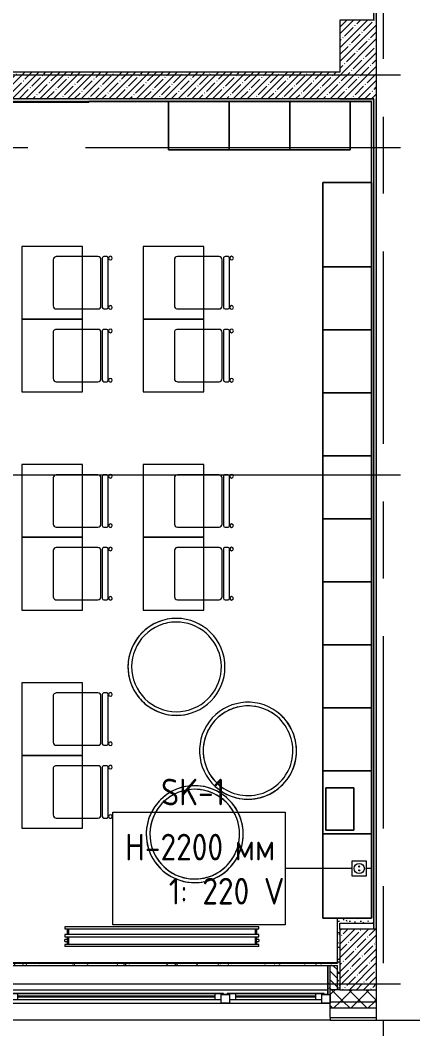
# Model space of a CAD drawing. Header units: millimetres. Extents: x 35147 to 231677, y -8553 to 29000.
# Drawn here: x 81563 to 84860, y 3228 to 11550 of the extents above; entities that cross this region are included whole.
import ezdxf

# ---------------------------------------------------------------- set-up
doc = ezdxf.new("R2010")
doc.units = ezdxf.units.MM
doc.linetypes.add('Осевая', pattern=[3175, 635, -476.25, 1587.5, -476.25])
for name, color, linetype, lineweight in [('A-DETL-GENF', 7, 'Continuous', 9), ('A-GLAZ', 7, 'Continuous', 9), ('A-GLAZ-1', 7, 'Continuous', 13), ('A-WALL', 7, 'Continuous', 9), ('E-ELEC-FIXT-IDEN', 7, 'Continuous', 9), ('I-WALL', 7, 'Continuous', 9), ('M-EQPM', 7, 'Continuous', 9), ('S-COLS', 7, 'Continuous', 9), ('Оси', 7, 'Continuous', 9), ('Оси-2', 7, 'Осевая', 9), ('Электрические приборы', 7, 'Continuous', 9)]:
    doc.layers.add(name, color=color, linetype=linetype, lineweight=lineweight)
for name, color, linetype, lineweight, true_color in [('A-WALL-1', 7, 'Continuous', 9, 0x3c3c3c), ('A-WALL-FNSH-1', 7, 'Continuous', 9, 0x3c3c3c), ('I-FURN-1', 7, 'Continuous', 9, 0xf0f0f0), ('Оси розеток', 7, 'Continuous', 9, 0xff1e23)]:
    doc.layers.add(name, color=color, linetype=linetype, lineweight=lineweight, true_color=true_color)
doc.styles.add('GOST Common', font='GOST_Common.ttf', dxfattribs={"width": 0.9, "height": 220})
pattern_1 = [(45, (0, 0), (-70.71068, 70.71068), []), (135, (0, 0), (-70.71068, -70.71068), [])]
pattern_2 = [(45, (0, 0), (-57.02463, 57.02463), []), (45, (57.025, 0), (-57.02463, 57.02463), [100.806, -20.161, 3.353, -16.808])]
pattern_3 = [(0, (0, 0), (121.92, 30.48), [10.058, -81.382, 10.058, -81.382, -487.68]), (0, (0, 0), (121.92, 30.48), [-182.88, 10.058, -172.822, 10.058, -81.382, -213.36]), (0, (0, 0), (121.92, 30.48), [-457.2, 10.058, -50.902, 10.058, -142.342]), (120, (45.72, 15.24), (-87.356454, 90.345817), [10.058, -81.382, 10.058, -81.382, -487.68]), (120, (45.72, 15.24), (-87.356454, 90.345817), [-182.88, 10.058, -172.822, 10.058, -81.382, -213.36]), (120, (45.72, 15.24), (-87.356454, 90.345817), [-457.2, 10.058, -50.902, 10.058, -142.342]), (240, (60.96, 76.2), (-34.563546, -120.825817), [10.058, -81.382, 10.058, -81.382, -487.68]), (240, (60.96, 76.2), (-34.563546, -120.825817), [-182.88, 10.058, -172.822, 10.058, -81.382, -213.36]), (240, (60.96, 76.2), (-34.563546, -120.825817), [-457.2, 10.058, -50.902, 10.058, -142.342])]

# ---------------------------------------------------------------- blocks, each defined once
blk = doc.blocks.new('120_Окно_СКБ_2Ст - 120_Окно_СКБ_2Ст 2700х2500 _мал створка слева_-22808065-План размещения напольных электротехнических лючков и розеток 2 этажа в осях 12-23')
at = {"layer": 'A-GLAZ'}
for p, q in [((1350, -5), (-1350, -5)), ((-1330, -75), (-1300, -75)), ((-1230, -55), (-570, -55)), ((-570, -65), (-1230, -65)), ((-500, -75), (-470, -75)), ((-400, -55), (1230, -55)), ((1230, -65), (-400, -65)), ((1300, -75), (1330, -75))]:
    blk.add_line(p, q, dxfattribs=at)
at = {"layer": 'A-GLAZ-1'}
for p, q in [((-1350, -75), (-1350, -5)), ((-1350, -5), (-1280, -5)), ((-1280, -75), (-1350, -75)), ((-1280, -75), (-1300, -75)), ((-1300, -75), (-1300, -85)), ((-1280, -5), (-1280, -75)), ((-520, -35), (-1280, -35)), ((-1280, -35), (-1280, -75)), ((-1230, -85), (-1230, -35)), ((-570, -85), (-570, -35)), ((-520, -75), (-520, -5)), ((-520, -5), (-450, -5)), ((-520, -75), (-520, -35)), ((-450, -75), (-520, -75)), ((-500, -75), (-520, -75)), ((-500, -85), (-500, -75)), ((-450, -75), (-470, -75)), ((-470, -75), (-470, -85)), ((-450, -5), (-450, -75)), ((1280, -35), (-450, -35)), ((-450, -35), (-450, -75)), ((-400, -85), (-400, -35)), ((1230, -85), (1230, -35)), ((1280, -75), (1280, -5)), ((1280, -5), (1350, -5)), ((1280, -75), (1280, -35)), ((1350, -75), (1280, -75)), ((1300, -75), (1280, -75)), ((1300, -85), (1300, -75)), ((1350, -5), (1350, -75)), ((-1300, -85), (-500, -85)), ((-500, -85), (-1300, -85)), ((-470, -85), (1300, -85)), ((1300, -85), (-470, -85))]:
    blk.add_line(p, q, dxfattribs=at)
blk = doc.blocks.new('BSC_Колонна _Прямоугольная - 500х500-V56-План размещения напольных электротехнических лючков и розеток 2 этажа в осях 12-23')
at = {"layer": 'S-COLS'}
h = blk.add_hatch(dxfattribs=at)
h.set_pattern_fill('FP_57', color=256, style=0, pattern_type=2)
h.set_pattern_definition([(45, (-84450, -3800), (-57.02463, 57.02463), []), (45, (-84392.975, -3800), (-57.02463, 57.02463), [100.806, -20.161, 3.353, -16.808])])
h.paths.add_polyline_path([(-250, -250), (50.7, -250), (50.7, 250), (-250, 250), (-250, 9.3)])
for p, q in [((50.7, 250), (-250, 250)), ((-250, 250), (-250, -250)), ((-250, -250), (50.7, -250))]:
    blk.add_line(p, q, dxfattribs=at)
blk = doc.blocks.new('Стол базовый прямоугольный - 1_7а-25476368-План размещения напольных электротехнических лючков и розеток 2 этажа в осях 12-23')
at = {"layer": 'I-FURN-1'}
for p, q in [((250, 300), (-250, 300)), ((-250, 300), (-250, -300)), ((250, -300), (250, 300)), ((-250, -300), (250, -300))]:
    blk.add_line(p, q, dxfattribs=at)
blk = doc.blocks.new('Стул Breuer - 1_9а-V64-План размещения напольных электротехнических лючков и розеток 2 этажа в осях 12-23')
at = {"layer": 'I-FURN-1'}
for p, q in [((-215.9, 215.9), (-215.9, 0)), ((190.5, 241.3), (-190.5, 241.3)), ((215.9, 0), (215.9, 215.9)), ((-215.9, 0), (-215.9, -127)), ((215.9, -127), (215.9, 0)), ((203.2, -163.5), (-203.2, -163.5)), ((-190.5, -152.4), (190.5, -152.4)), ((-215.9, -176.2), (-215.9, -200.8)), ((-203.2, -213.5), (203.2, -213.5)), ((215.9, -200.8), (215.9, -176.2))]:
    blk.add_line(p, q, dxfattribs=at)
for centre, radius, start, end in [((-190.5, 215.9), 25.4, 135, 180), ((-190.5, 215.9), 25.4, 90, 135), ((190.5, 215.9), 25.4, 0, 90), ((-190.5, -127), 25.4, 180, 270), ((-203.2, -176.2), 12.7, 90, 180), ((190.5, -127), 25.4, 270, 360), ((203.2, -176.2), 12.7, 360, 90), ((-203.5, -230.6), 15.1, 360, 180), ((-203.5, -230.6), 15.1, 180, 360), ((-203.2, -200.8), 12.7, 180, 270), ((203.7, -230.6), 15.1, 360, 180), ((203.7, -230.6), 15.1, 180, 360), ((203.2, -200.8), 12.7, 270, 360)]:
    blk.add_arc(centre, radius, start, end, dxfattribs=at)
blk = doc.blocks.new('Стул Breuer - 1_9а-V117-План размещения напольных электротехнических лючков и розеток 2 этажа в осях 12-23')
at = {"layer": 'I-FURN-1'}
for p, q in [((-215.9, 215.9), (-215.9, 0)), ((190.5, 241.3), (-190.5, 241.3)), ((215.9, 0), (215.9, 215.9)), ((-215.9, 0), (-215.9, -127)), ((215.9, -127), (215.9, 0)), ((203.2, -163.5), (-203.2, -163.5)), ((-190.5, -152.4), (190.5, -152.4)), ((-215.9, -176.2), (-215.9, -200.8)), ((-203.2, -213.5), (203.2, -213.5)), ((215.9, -200.8), (215.9, -176.2))]:
    blk.add_line(p, q, dxfattribs=at)
for centre, radius, start, end in [((-190.5, 215.9), 25.4, 165, 180), ((-190.5, 215.9), 25.4, 90, 165), ((190.5, 215.9), 25.4, 0, 90), ((-190.5, -127), 25.4, 180, 270), ((-203.2, -176.2), 12.7, 90, 180), ((190.5, -127), 25.4, 270, 360), ((203.2, -176.2), 12.7, 360, 90), ((-203.5, -230.6), 15.1, 360, 180), ((-203.5, -230.6), 15.1, 180, 360), ((-203.2, -200.8), 12.7, 180, 270), ((203.7, -230.6), 15.1, 360, 180), ((203.7, -230.6), 15.1, 180, 360), ((203.2, -200.8), 12.7, 270, 360)]:
    blk.add_arc(centre, radius, start, end, dxfattribs=at)
blk = doc.blocks.new('Стул Breuer - 1_9а-V61-План размещения напольных электротехнических лючков и розеток 2 этажа в осях 12-23')
at = {"layer": 'I-FURN-1'}
for p, q in [((-215.9, 215.9), (-215.9, 0)), ((190.5, 241.3), (-190.5, 241.3)), ((215.9, 0), (215.9, 215.9)), ((-215.9, 0), (-215.9, -127)), ((215.9, -127), (215.9, 0)), ((203.2, -163.5), (-203.2, -163.5)), ((-190.5, -152.4), (190.5, -152.4)), ((-215.9, -176.2), (-215.9, -200.8)), ((-203.2, -213.5), (203.2, -213.5)), ((215.9, -200.8), (215.9, -176.2))]:
    blk.add_line(p, q, dxfattribs=at)
for centre, radius, start, end in [((-190.5, 215.9), 25.4, 90, 180), ((190.5, 215.9), 25.4, 0, 90), ((-190.5, -127), 25.4, 180, 270), ((-203.2, -176.2), 12.7, 90, 180), ((190.5, -127), 25.4, 270, 360), ((203.2, -176.2), 12.7, 360, 90), ((-203.5, -230.6), 15.1, 360, 180), ((-203.5, -230.6), 15.1, 180, 360), ((-203.2, -200.8), 12.7, 180, 270), ((203.7, -230.6), 15.1, 360, 180), ((203.7, -230.6), 15.1, 180, 360), ((203.2, -200.8), 12.7, 270, 360)]:
    blk.add_arc(centre, radius, start, end, dxfattribs=at)
blk = doc.blocks.new('Стул Breuer - 1_9а-V126-План размещения напольных электротехнических лючков и розеток 2 этажа в осях 12-23')
at = {"layer": 'I-FURN-1'}
for p, q in [((-215.9, 215.9), (-215.9, 0)), ((190.5, 241.3), (-190.5, 241.3)), ((215.9, 0), (215.9, 215.9)), ((-215.9, 0), (-215.9, -127)), ((215.9, -127), (215.9, 0)), ((203.2, -163.5), (-203.2, -163.5)), ((-190.5, -152.4), (190.5, -152.4)), ((-215.9, -176.2), (-215.9, -200.8)), ((-203.2, -213.5), (203.2, -213.5)), ((215.9, -200.8), (215.9, -176.2))]:
    blk.add_line(p, q, dxfattribs=at)
for centre, radius, start, end in [((-190.5, 215.9), 25.4, 90, 180), ((190.5, 215.9), 25.4, 75, 90), ((190.5, 215.9), 25.4, 30, 75), ((190.5, 215.9), 25.4, 0, 30), ((-190.5, -127), 25.4, 180, 270), ((-203.2, -176.2), 12.7, 90, 180), ((190.5, -127), 25.4, 270, 360), ((203.2, -176.2), 12.7, 360, 90), ((-203.5, -230.6), 15.1, 360, 180), ((-203.5, -230.6), 15.1, 180, 360), ((-203.2, -200.8), 12.7, 180, 270), ((203.7, -230.6), 15.1, 360, 180), ((203.7, -230.6), 15.1, 180, 360), ((203.2, -200.8), 12.7, 270, 360)]:
    blk.add_arc(centre, radius, start, end, dxfattribs=at)
blk = doc.blocks.new('Стул Breuer - 1_9а-V127-План размещения напольных электротехнических лючков и розеток 2 этажа в осях 12-23')
at = {"layer": 'I-FURN-1'}
for p, q in [((-215.9, 215.9), (-215.9, 0)), ((190.5, 241.3), (-190.5, 241.3)), ((215.9, 0), (215.9, 215.9)), ((-215.9, 0), (-215.9, -127)), ((215.9, -127), (215.9, 0)), ((203.2, -163.5), (-203.2, -163.5)), ((-190.5, -152.4), (190.5, -152.4)), ((-215.9, -176.2), (-215.9, -200.8)), ((-203.2, -213.5), (203.2, -213.5)), ((215.9, -200.8), (215.9, -176.2))]:
    blk.add_line(p, q, dxfattribs=at)
for centre, radius, start, end in [((-190.5, 215.9), 25.4, 90, 180), ((190.5, 215.9), 25.4, 60, 90), ((190.5, 215.9), 25.4, 0, 60), ((-190.5, -127), 25.4, 180, 270), ((-203.2, -176.2), 12.7, 90, 180), ((190.5, -127), 25.4, 270, 360), ((203.2, -176.2), 12.7, 360, 90), ((-203.5, -230.6), 15.1, 360, 180), ((-203.5, -230.6), 15.1, 180, 360), ((-203.2, -200.8), 12.7, 180, 270), ((203.7, -230.6), 15.1, 360, 180), ((203.7, -230.6), 15.1, 180, 360), ((203.2, -200.8), 12.7, 270, 360)]:
    blk.add_arc(centre, radius, start, end, dxfattribs=at)
blk = doc.blocks.new('Стул Breuer - 1_9а-25403171-План размещения напольных электротехнических лючков и розеток 2 этажа в осях 12-23')
at = {"layer": 'I-FURN-1'}
for p, q in [((-215.9, 215.9), (-215.9, 0)), ((190.5, 241.3), (-190.5, 241.3)), ((215.9, 0), (215.9, 215.9)), ((-215.9, 0), (-215.9, -127)), ((215.9, -127), (215.9, 0)), ((203.2, -163.5), (-203.2, -163.5)), ((-190.5, -152.4), (190.5, -152.4)), ((-215.9, -176.2), (-215.9, -200.8)), ((-203.2, -213.5), (203.2, -213.5)), ((215.9, -200.8), (215.9, -176.2))]:
    blk.add_line(p, q, dxfattribs=at)
for centre, radius, start, end in [((-190.5, 215.9), 25.4, 90, 180), ((190.5, 215.9), 25.4, 30, 90), ((190.5, 215.9), 25.4, 0, 30), ((-190.5, -127), 25.4, 180, 270), ((-203.2, -176.2), 12.7, 90, 180), ((190.5, -127), 25.4, 270, 360), ((203.2, -176.2), 12.7, 360, 90), ((-203.5, -230.6), 15.1, 360, 180), ((-203.5, -230.6), 15.1, 180, 360), ((-203.2, -200.8), 12.7, 180, 270), ((203.7, -230.6), 15.1, 360, 180), ((203.7, -230.6), 15.1, 180, 360), ((203.2, -200.8), 12.7, 270, 360)]:
    blk.add_arc(centre, radius, start, end, dxfattribs=at)
blk = doc.blocks.new('Стул Breuer - 1_9а-V131-План размещения напольных электротехнических лючков и розеток 2 этажа в осях 12-23')
at = {"layer": 'I-FURN-1'}
for p, q in [((-215.9, 215.9), (-215.9, 0)), ((190.5, 241.3), (-190.5, 241.3)), ((215.9, 0), (215.9, 215.9)), ((-215.9, 0), (-215.9, -127)), ((215.9, -127), (215.9, 0)), ((203.2, -163.5), (-203.2, -163.5)), ((-190.5, -152.4), (190.5, -152.4)), ((-215.9, -176.2), (-215.9, -200.8)), ((-203.2, -213.5), (203.2, -213.5)), ((215.9, -200.8), (215.9, -176.2))]:
    blk.add_line(p, q, dxfattribs=at)
for centre, radius, start, end in [((-190.5, 215.9), 25.4, 90, 180), ((190.5, 215.9), 25.4, 45, 90), ((190.5, 215.9), 25.4, 15, 45), ((190.5, 215.9), 25.4, 0, 15), ((-190.5, -127), 25.4, 180, 270), ((-203.2, -176.2), 12.7, 90, 180), ((190.5, -127), 25.4, 270, 360), ((203.2, -176.2), 12.7, 360, 90), ((-203.5, -230.6), 15.1, 360, 180), ((-203.5, -230.6), 15.1, 180, 360), ((-203.2, -200.8), 12.7, 180, 270), ((203.7, -230.6), 15.1, 360, 180), ((203.7, -230.6), 15.1, 180, 360), ((203.2, -200.8), 12.7, 270, 360)]:
    blk.add_arc(centre, radius, start, end, dxfattribs=at)
blk = doc.blocks.new('Стул Breuer - 1_9а-V132-План размещения напольных электротехнических лючков и розеток 2 этажа в осях 12-23')
at = {"layer": 'I-FURN-1'}
for p, q in [((-215.9, 215.9), (-215.9, 0)), ((190.5, 241.3), (-190.5, 241.3)), ((215.9, 0), (215.9, 215.9)), ((-215.9, 0), (-215.9, -127)), ((215.9, -127), (215.9, 0)), ((203.2, -163.5), (-203.2, -163.5)), ((-190.5, -152.4), (190.5, -152.4)), ((-215.9, -176.2), (-215.9, -200.8)), ((-203.2, -213.5), (203.2, -213.5)), ((215.9, -200.8), (215.9, -176.2))]:
    blk.add_line(p, q, dxfattribs=at)
for centre, radius, start, end in [((-190.5, 215.9), 25.4, 135, 180), ((-190.5, 215.9), 25.4, 90, 135), ((190.5, 215.9), 25.4, 60, 90), ((190.5, 215.9), 25.4, 0, 60), ((-190.5, -127), 25.4, 180, 270), ((-203.2, -176.2), 12.7, 90, 180), ((190.5, -127), 25.4, 270, 360), ((203.2, -176.2), 12.7, 360, 90), ((-203.5, -230.6), 15.1, 360, 180), ((-203.5, -230.6), 15.1, 180, 360), ((-203.2, -200.8), 12.7, 180, 270), ((203.7, -230.6), 15.1, 360, 180), ((203.7, -230.6), 15.1, 180, 360), ((203.2, -200.8), 12.7, 270, 360)]:
    blk.add_arc(centre, radius, start, end, dxfattribs=at)
blk = doc.blocks.new('Стул Breuer - 1_9а-V133-План размещения напольных электротехнических лючков и розеток 2 этажа в осях 12-23')
at = {"layer": 'I-FURN-1'}
for p, q in [((-215.9, 215.9), (-215.9, 0)), ((190.5, 241.3), (-190.5, 241.3)), ((215.9, 0), (215.9, 215.9)), ((-215.9, 0), (-215.9, -127)), ((215.9, -127), (215.9, 0)), ((203.2, -163.5), (-203.2, -163.5)), ((-190.5, -152.4), (190.5, -152.4)), ((-215.9, -176.2), (-215.9, -200.8)), ((-203.2, -213.5), (203.2, -213.5)), ((215.9, -200.8), (215.9, -176.2))]:
    blk.add_line(p, q, dxfattribs=at)
for centre, radius, start, end in [((-190.5, 215.9), 25.4, 150, 180), ((-190.5, 215.9), 25.4, 135, 150), ((-190.5, 215.9), 25.4, 90, 135), ((190.5, 215.9), 25.4, 75, 90), ((190.5, 215.9), 25.4, 60, 75), ((190.5, 215.9), 25.4, 0, 60), ((-190.5, -127), 25.4, 180, 270), ((-203.2, -176.2), 12.7, 90, 180), ((190.5, -127), 25.4, 270, 360), ((203.2, -176.2), 12.7, 360, 90), ((-203.5, -230.6), 15.1, 360, 180), ((-203.5, -230.6), 15.1, 180, 360), ((-203.2, -200.8), 12.7, 180, 270), ((203.7, -230.6), 15.1, 360, 180), ((203.7, -230.6), 15.1, 180, 360), ((203.2, -200.8), 12.7, 270, 360)]:
    blk.add_arc(centre, radius, start, end, dxfattribs=at)
blk = doc.blocks.new('ПУФ - 1_53-V134-План размещения напольных электротехнических лючков и розеток 2 этажа в осях 12-23')
at = {"layer": 'I-FURN-1'}
for radius, start, end in [(400, 360, 180), (400, 0, 170), (370, 360, 180), (370, 0, 180), (400, 170, 180), (400, 180, 360), (370, 180, 190.58824), (370, 180, 360), (370, 243.52941, 360), (400, 180, 360), (370, 190.58824, 232.94118), (370, 232.94118, 243.52941)]:
    blk.add_arc((0, 0), radius, start, end, dxfattribs=at)
blk = doc.blocks.new('ПУФ - 1_53-V135-План размещения напольных электротехнических лючков и розеток 2 этажа в осях 12-23')
at = {"layer": 'I-FURN-1'}
for radius, start, end in [(400, 360, 180), (400, 30, 180), (370, 0, 180), (370, 95.29412, 116.47059), (370, 74.11765, 95.29412), (370, 360, 74.11765), (370, 127.05882, 137.64706), (370, 116.47059, 127.05882), (370, 148.23529, 180), (370, 137.64706, 148.23529), (400, 0, 30), (400, 180, 360), (400, 180, 190), (370, 180, 190.58824), (370, 180, 360), (370, 317.64706, 360), (400, 190, 310), (370, 190.58824, 201.17647), (400, 330, 360), (370, 201.17647, 254.11765), (370, 307.05882, 317.64706), (400, 320, 330), (370, 285.88235, 296.47059), (370, 296.47059, 307.05882), (400, 310, 320), (370, 254.11765, 285.88235)]:
    blk.add_arc((0, 0), radius, start, end, dxfattribs=at)
blk = doc.blocks.new('ПУФ - 1_53-V136-План размещения напольных электротехнических лючков и розеток 2 этажа в осях 12-23')
at = {"layer": 'I-FURN-1'}
for radius, start, end in [(400, 0, 180), (370, 0, 180), (370, 0, 180), (400, 110, 130), (400, 100, 110), (400, 90, 100), (400, 80, 90), (400, 70, 80), (400, 40, 70), (400, 140, 150), (400, 130, 140), (400, 10, 40), (400, 150, 180), (400, 180, 360), (400, 180, 0), (370, 180, 349.41176), (370, 180, 349.41176), (370, 349.59286, 0), (400, 0, 10), (370, 349.59286, 360)]:
    blk.add_arc((0, 0), radius, start, end, dxfattribs=at)
blk = doc.blocks.new('Блок Розеток и Выключателей - Блок Розеток и Выключателей_SK1-27371264-План размещения напольных электротехнических лючков и розеток 2 этажа в осях 12-23')
at = {"layer": 'A-DETL-GENF'}
for p, q in [((60, 160), (-60, 160)), ((-60, 160), (-60, 40)), ((60, 40), (60, 160)), ((-60, 40), (60, 40))]:
    blk.add_line(p, q, dxfattribs=at)
for centre, radius in [((0, 100), 42), ((-15.6, 100), 4.8), ((15.6, 100), 4.8)]:
    blk.add_circle(centre, radius, dxfattribs=at)
at = {"layer": 'Оси розеток'}
blk.add_line((0, 0), (0, 40), dxfattribs=at)
blk = doc.blocks.new('radiator_prado_classic_z_tip_30_po exemplyaru - Classic Z Тип 30-500-30677899-План размещения напольных электротехнических лючков и розеток 2 этажа в осях 12-23')
at = {"layer": 'M-EQPM'}
for p, q in [((0, 228), (0, 210)), ((1600, 228), (0, 228)), ((0, 210), (1600, 210)), ((17.5, 210), (17.5, 164)), ((32.5, 164), (32.5, 210)), ((1567.5, 210), (1567.5, 164)), ((1582.5, 164), (1582.5, 210)), ((1600, 210), (1600, 228)), ((1600, 164), (0, 164)), ((0, 164), (0, 146)), ((0, 146), (1600, 146)), ((17.5, 121.5), (0, 121.5)), ((17.5, 121.5), (0, 121.5)), ((0, 121.5), (0, 121.2)), ((0, 106.5), (0, 121.5)), ((0, 121.2), (0, 121.2)), ((0, 106.8), (0, 106.5)), ((0, 106.8), (0, 106.8)), ((0, 106.5), (17.5, 106.5)), ((0, 106.5), (17.5, 106.5)), ((17.5, 146), (17.5, 121.5)), ((17.5, 106.5), (17.5, 82)), ((32.5, 82), (32.5, 146)), ((1567.5, 146), (1567.5, 82)), ((1582.5, 121.5), (1582.5, 146)), ((1600, 121.5), (1582.5, 121.5)), ((1600, 121.5), (1582.5, 121.5)), ((1582.5, 82), (1582.5, 106.5)), ((1582.5, 106.5), (1600, 106.5)), ((1582.5, 106.5), (1600, 106.5)), ((1600, 146), (1600, 164)), ((1600, 121.5), (1600, 106.5)), ((1600, 121.2), (1600, 121.5)), ((1600, 121.5), (1600, 121.2)), ((1600, 121.2), (1600, 121.5)), ((1600, 106.5), (1600, 106.8)), ((1600, 106.8), (1600, 106.5)), ((1600, 106.5), (1600, 106.8)), ((1600, 82), (0, 82)), ((0, 82), (0, 64)), ((1600, 64), (0, 64)), ((1600, 64), (1600, 82))]:
    blk.add_line(p, q, dxfattribs=at)
for points, knots in [([(25, 114), (24.5, 114.5), (23.6, 115.4), (22.4, 116.6), (21.6, 117.4), (21.1, 117.9), (20.8, 118.2), (20.5, 118.5), (20.2, 118.8), (19.8, 119.1), (19.6, 119.4), (19.3, 119.7), (19, 120), (18.7, 120.3), (18.5, 120.5), (18.3, 120.7), (18.1, 120.9), (17.9, 121.1), (17.8, 121.2), (17.7, 121.3), (17.5, 121.5), (17.5, 121.5), (17.5, 121.5)], [0, 0, 0, 0, 0.142857, 0.285714, 0.357143, 0.392857, 0.428571, 0.464286, 0.5, 0.535714, 0.571429, 0.607143, 0.642857, 0.678571, 0.714286, 0.75, 0.785714, 0.821429, 0.857143, 0.892857, 0.928571, 1, 1, 1, 1]), ([(17.5, 106.5), (17.5, 106.5), (17.5, 106.5), (17.7, 106.7), (17.8, 106.8), (17.9, 106.9), (18.1, 107.1), (18.3, 107.3), (18.5, 107.5), (18.7, 107.7), (19, 108), (19.3, 108.3), (19.6, 108.6), (19.8, 108.9), (20.3, 109.3), (20.7, 109.7), (21.1, 110.1), (21.6, 110.6), (22.4, 111.4), (23.6, 112.6), (24.5, 113.5), (25, 114)], [0, 0, 0, 0, 0.071429, 0.107143, 0.142857, 0.178571, 0.214286, 0.25, 0.285714, 0.321429, 0.357143, 0.392857, 0.428571, 0.464286, 0.5, 0.571429, 0.607143, 0.642857, 0.714286, 0.857143, 1, 1, 1, 1]), ([(1575, 114), (1575.5, 114.5), (1576.4, 115.4), (1577.6, 116.6), (1578.4, 117.4), (1578.9, 117.9), (1579.2, 118.2), (1579.5, 118.5), (1579.8, 118.8), (1580.1, 119.2), (1580.4, 119.4), (1580.7, 119.7), (1581, 120), (1581.3, 120.3), (1581.5, 120.5), (1581.7, 120.7), (1581.9, 120.9), (1582.1, 121.1), (1582.2, 121.2), (1582.3, 121.3), (1582.5, 121.5), (1582.5, 121.5), (1582.5, 121.5)], [0, 0, 0, 0, 0.142857, 0.285714, 0.357143, 0.392857, 0.428571, 0.464286, 0.5, 0.535714, 0.571429, 0.607143, 0.642857, 0.678571, 0.714286, 0.75, 0.785714, 0.821429, 0.857143, 0.892857, 0.928571, 1, 1, 1, 1]), ([(1582.5, 106.5), (1582.5, 106.5), (1582.5, 106.5), (1582.3, 106.7), (1582.2, 106.8), (1582.1, 106.9), (1581.9, 107.1), (1581.7, 107.3), (1581.5, 107.5), (1581.3, 107.7), (1581, 108), (1580.7, 108.3), (1580.4, 108.6), (1580.1, 108.8), (1579.7, 109.3), (1579.3, 109.7), (1578.9, 110.1), (1578.4, 110.6), (1577.6, 111.4), (1576.4, 112.6), (1575.5, 113.5), (1575, 114)], [0, 0, 0, 0, 0.071429, 0.107143, 0.142857, 0.178571, 0.214286, 0.25, 0.285714, 0.321429, 0.357143, 0.392857, 0.428571, 0.464286, 0.5, 0.571429, 0.607143, 0.642857, 0.714286, 0.857143, 1, 1, 1, 1])]:
    blk.add_open_spline(points, degree=3, knots=knots, dxfattribs=at)
blk = doc.blocks.new('1_113 тумба - 1_113 тумба-V194-План размещения напольных электротехнических лючков и розеток 2 этажа в осях 12-23')
at = {"layer": 'I-FURN-1'}
for p, q in [((-400, 1500), (0, 1500)), ((-400, 0), (-400, 1500)), ((0, 1500), (-400, 1500)), ((-400, 1500), (-400, 1000)), ((-400, 1000), (-400, 1500)), ((-400, 1500), (0, 1500)), ((0, 1500), (0, 0)), ((0, 1500), (0, 1000)), ((0, 1000), (-400, 1000)), ((-400, 1000), (-400, 500)), ((-400, 500), (-400, 1000)), ((-400, 1000), (0, 1000)), ((-400, 1000), (0, 1000)), ((0, 1000), (-400, 1000)), ((0, 1000), (0, 500)), ((-400, 500), (0, 500)), ((0, 500), (-400, 500)), ((0, 500), (-400, 500)), ((-400, 500), (-400, 0)), ((-400, 0), (-400, 500)), ((-400, 500), (0, 500)), ((0, 500), (0, 0)), ((0, 0), (-400, 0)), ((-400, 0), (0, 0)), ((0, 0), (-400, 0))]:
    blk.add_line(p, q, dxfattribs=at)
blk = doc.blocks.new('шкаф 1_112 - шкаф 1_112-V189-План размещения напольных электротехнических лючков и розеток 2 этажа в осях 12-23')
at = {"layer": 'I-FURN-1'}
for p, q in [((-400, 6070), (-400, 0)), ((0, 6070), (-400, 6070)), ((0, 6070), (-400, 6070)), ((-400, 6070), (-400, 5375)), ((-400, 5375), (-400, 6070)), ((-400, 6070), (0, 6070)), ((0, 0), (0, 6070)), ((0, 5375), (0, 6070)), ((0, 6070), (0, 5375)), ((-400, 5375), (0, 5375)), ((0, 5375), (-400, 5375)), ((-400, 5375), (-400, 4855)), ((-400, 4855), (-400, 5375)), ((-400, 5375), (0, 5375)), ((-400, 5375), (0, 5375)), ((0, 5375), (-400, 5375)), ((0, 4855), (0, 5375)), ((0, 5375), (0, 4855)), ((-400, 4855), (0, 4855)), ((-400, 4855), (0, 4855)), ((0, 4855), (-400, 4855)), ((0, 4855), (-400, 4855)), ((-400, 4855), (-400, 4335)), ((-400, 4335), (-400, 4855)), ((-400, 4855), (0, 4855)), ((0, 4335), (0, 4855)), ((0, 4855), (0, 4335)), ((-400, 4335), (0, 4335)), ((0, 4335), (-400, 4335)), ((-400, 4335), (-400, 3815)), ((-400, 3815), (-400, 4335)), ((-400, 4335), (0, 4335)), ((-400, 4335), (0, 4335)), ((0, 4335), (-400, 4335)), ((0, 3815), (0, 4335)), ((0, 4335), (0, 3815)), ((-400, 3815), (0, 3815)), ((-400, 3815), (0, 3815)), ((0, 3815), (-400, 3815)), ((0, 3815), (-400, 3815)), ((-400, 3815), (-400, 3295)), ((-400, 3295), (-400, 3815)), ((-400, 3815), (0, 3815)), ((0, 3295), (0, 3815)), ((0, 3815), (0, 3295)), ((0, 3295), (-400, 3295)), ((0, 3295), (-400, 3295)), ((-400, 3295), (-400, 2775)), ((-400, 2775), (-400, 3295)), ((-400, 3295), (0, 3295)), ((-400, 3295), (0, 3295)), ((0, 3295), (-400, 3295)), ((0, 2775), (0, 3295)), ((0, 3295), (0, 2775)), ((0, 2775), (-400, 2775)), ((-400, 2775), (0, 2775)), ((0, 2775), (-400, 2775)), ((0, 2775), (-400, 2775)), ((-400, 2775), (-400, 2255)), ((-400, 2255), (-400, 2775)), ((-400, 2775), (0, 2775)), ((0, 2255), (0, 2775)), ((0, 2775), (0, 2255)), ((0, 2255), (-400, 2255)), ((0, 2255), (-400, 2255)), ((-400, 2255), (-400, 1735)), ((-400, 1735), (-400, 2255)), ((-400, 2255), (0, 2255)), ((-400, 2255), (0, 2255)), ((0, 2255), (-400, 2255)), ((0, 1735), (0, 2255)), ((0, 2255), (0, 1735)), ((0, 1735), (-400, 1735)), ((-400, 1735), (0, 1735)), ((0, 1735), (-400, 1735)), ((0, 1735), (-400, 1735)), ((-400, 1735), (-400, 1215)), ((-400, 1215), (-400, 1735)), ((-400, 1735), (0, 1735)), ((0, 1215), (0, 1735)), ((0, 1735), (0, 1215)), ((0, 1215), (-400, 1215)), ((0, 1215), (-400, 1215)), ((-400, 1215), (-400, 695)), ((-400, 695), (-400, 1215)), ((-400, 1215), (0, 1215)), ((-400, 1215), (0, 1215)), ((0, 1215), (-400, 1215)), ((0, 695), (0, 1215)), ((0, 1215), (0, 695)), ((0, 695), (-400, 695)), ((-400, 695), (0, 695)), ((0, 695), (-400, 695)), ((0, 695), (-400, 695)), ((-400, 695), (-400, 0)), ((-400, 0), (-400, 695)), ((-400, 695), (0, 695)), ((0, 0), (0, 695)), ((0, 695), (0, 0)), ((-400, 0), (0, 0)), ((-400, 0), (0, 0)), ((0, 0), (-400, 0))]:
    blk.add_line(p, q, dxfattribs=at)
blk = doc.blocks.new('DET_L_Линия разрыва - М100-30654842-План размещения напольных электротехнических лючков и розеток 2 этажа в осях 12-23')
at = {"layer": 'A-DETL-GENF'}
blk.add_line((11739.9, 0), (0, 0), dxfattribs=at)

msp = doc.modelspace()

# ---------------------------------------------------------------- hatches: boundary and pattern name
at = {"layer": 'A-WALL'}
h = msp.add_hatch(dxfattribs=at)
h.set_pattern_fill('FP_20', color=256, style=0, pattern_type=2)
h.set_pattern_definition([(135, (0, 0), (-35.35534, -35.35534), [])])
h.paths.add_polyline_path([(84180, 3550), (84180, 3750), (84120, 3750), (84120, 3550)])
h.paths.add_polyline_path([(81420, 3550), (81420, 3750), (80850, 3750), (80850, 3550)])
h = msp.add_hatch(dxfattribs=at)
h.set_pattern_fill('FP_21', color=256, style=0, pattern_type=2)
h.set_pattern_definition(pattern_1)
h.paths.add_polyline_path([(84500.7, 3450), (84500.7, 3550), (84120, 3550), (84120, 3450), (84200, 3450)])
h.paths.add_polyline_path([(81420, 3450), (81420, 3550), (80080, 3550), (80080, 3450), (80492.3, 3450)])
h.paths.add_polyline_path([(79036.6, 3450), (79180, 3450), (79180, 3550), (77980, 3550), (77980, 3450)])
h.paths.add_polyline_path([(77080, 3450), (77080, 3550), (75700, 3550), (75700, 3450), (76125.1, 3450)])
h = msp.add_hatch(dxfattribs=at)
h.set_pattern_fill('FP_21', color=256, style=0, pattern_type=2)
h.set_pattern_definition(pattern_1)
h.paths.add_polyline_path([(84500.7, 3400), (84500.7, 3450), (84120, 3450), (84120, 3400)])
h.paths.add_polyline_path([(81420, 3400), (81420, 3450), (80080, 3450), (80080, 3400), (80492.3, 3400)])
h.paths.add_polyline_path([(79180, 3400), (79180, 3450), (77980, 3450), (77980, 3400), (79036.6, 3400)])
h.paths.add_polyline_path([(77080, 3400), (77080, 3450), (75700, 3450), (75700, 3400), (76125.1, 3400)])
at = {"layer": 'I-WALL'}
h = msp.add_hatch(dxfattribs=at)
h.set_pattern_fill('FP_17', color=256, style=0, pattern_type=2)
h.set_pattern_definition(pattern_2)
h.paths.add_polyline_path([(84480, 4050), (84500.7, 4050), (84500.7, 10900), (84480, 10900), (84480, 4100)])
h.paths.add_polyline_path([(84480, 11550), (84500.7, 11550), (84500.7, 15040.9), (84480, 15051.2), (84480, 12200)])
h = msp.add_hatch(dxfattribs=at)
h.set_pattern_fill('FP_17', color=256, style=0, pattern_type=2)
h.set_pattern_definition(pattern_2)
h.paths.add_polyline_path([(84200, 10900), (84200, 11120), (80850, 11120), (80850, 10900), (83403.8, 10900)])
h = msp.add_hatch(dxfattribs=at)
h.set_pattern_fill('FP_58', color=256, style=0, pattern_type=2)
h.set_pattern_definition(pattern_3)
h.paths.add_polyline_path([(84459, 10880), (84460, 10880), (84460, 10900), (80330, 10900), (80330, 10880), (83403.8, 10880)])
h = msp.add_hatch(dxfattribs=at)
h.set_pattern_fill('FP_58', color=256, style=0, pattern_type=2)
h.set_pattern_definition(pattern_3)
h.paths.add_polyline_path([(84460, 4140), (84480, 4140), (84480, 10900), (84460, 10900), (84460, 4141)])
h = msp.add_hatch(dxfattribs=at)
h.set_pattern_fill('FP_58', color=256, style=0, pattern_type=2)
h.set_pattern_definition(pattern_3)
h.paths.add_polyline_path([(84180, 3550), (84200, 3550), (84200, 4140), (84180, 4140), (84180, 3750)])
h = msp.add_hatch(dxfattribs=at)
h.set_pattern_fill('FP_58', color=256, style=0, pattern_type=2)
h.set_pattern_definition(pattern_3)
h.paths.add_polyline_path([(84200, 4100), (84480, 4100), (84480, 4140), (84200, 4140)])
h = msp.add_hatch(dxfattribs=at)
h.set_pattern_fill('FP_58', color=256, style=0, pattern_type=2)
h.set_pattern_definition(pattern_3)
h.paths.add_polyline_path([(84180, 3750), (84180, 3770), (81425, 3770), (81425, 3750), (83403.8, 3750)])
h = msp.add_hatch(dxfattribs=at)
h.set_pattern_fill('FP_58', color=256, style=0, pattern_type=2)
h.set_pattern_definition(pattern_3)
h.paths.add_polyline_path([(84120, 3510), (84120, 3750), (84100, 3750), (84100, 3510)])
at = {"layer": 'S-COLS'}
h = msp.add_hatch(dxfattribs=at)
h.set_pattern_fill('FP_17', color=256, style=0, pattern_type=2)
h.set_pattern_definition(pattern_2)
h.paths.add_polyline_path([(84200, 10900), (84500.7, 10900), (84500.7, 11550), (84200, 11550), (84200, 11120)])

# ---------------------------------------------------------------- linework, layer by layer
at = {"layer": 'A-WALL'}
for p, q in [((84460, 10880), (82129.5, 10880)), ((84460, 4140), (84460, 10880)), ((84480, 4050), (84480, 10900)), ((84180, 3550), (84180, 3750)), ((81440, 3550), (84100, 3550)), ((84120, 3450), (84500.7, 3450)), ((84120, 3400), (84500.7, 3400)), ((84120, 3300), (81420, 3300)), ((84120, 3320), (84500.7, 3320))]:
    msp.add_line(p, q, dxfattribs=at)
at = {"layer": 'A-WALL-1'}
for p, q in [((84480, 11550), (84480, 15051.2)), ((84200, 11120), (80850, 11120)), ((84480, 10900), (80850, 10900)), ((84460, 4140), (84180, 4140)), ((84200, 4050), (84200, 4100)), ((84200, 4100), (84480, 4100)), ((80850, 3750), (84180, 3750)), ((84100, 3750), (84100, 3510)), ((84120, 3320), (84120, 3750)), ((84180, 3771), (84180, 3770)), ((84100, 3510), (84120, 3510)), ((84200, 3550), (84120, 3550))]:
    msp.add_line(p, q, dxfattribs=at)
at = {"layer": 'A-WALL-FNSH-1'}
for p, q in [((82129.5, 10879), (84459, 10879)), ((84459, 10879), (84459, 4141)), ((84179, 4141), (84179, 3771)), ((84459, 4141), (84179, 4141)), ((84180, 3771), (84180, 4140)), ((81420, 3770), (84180, 3770)), ((84179, 3771), (81421, 3771)), ((84099, 3750), (84099, 3510)), ((84099, 3510), (84100, 3510)), ((84120, 3320), (84120, 3300)), ((84120, 3300), (84859.5, 3300))]:
    msp.add_line(p, q, dxfattribs=at)
at = {"layer": 'E-ELEC-FIXT-IDEN'}
msp.add_line((84300, 4550.9), (83749.1, 4550.9), dxfattribs=at)
at = {"layer": 'E-ELEC-FIXT-IDEN', "flags": 128}
msp.add_lwpolyline([(82328.7, 5014.9), (83749.1, 5014.9), (83749.1, 4086.9), (82328.7, 4086.9)], close=True, dxfattribs=at)
at = {"layer": 'I-FURN-1'}
for p, q in [((84315, 5217), (84085, 5217)), ((84085, 5217), (84085, 4867)), ((84085, 4867), (84085, 5217)), ((84085, 5217), (84315, 5217)), ((84315, 4867), (84315, 5217)), ((84315, 5217), (84315, 4867)), ((84085, 4867), (84315, 4867)), ((84315, 4867), (84085, 4867))]:
    msp.add_line(p, q, dxfattribs=at)
at = {"layer": 'I-WALL'}
for p, q in [((80330, 10880), (82129.5, 10880)), ((82129.5, 10872), (80330, 10872)), ((82129.5, 10872), (82129.5, 10879))]:
    msp.add_line(p, q, dxfattribs=at)
at = {"layer": 'S-COLS'}
for p, q in [((84480, 11550), (84200, 11550)), ((84200, 11550), (84200, 11120)), ((84200, 10900), (84480, 10900))]:
    msp.add_line(p, q, dxfattribs=at)
at = {"layer": 'Оси'}
for p, q in [((82200, 11100), (84700, 11100)), ((82200, 10500), (84700, 10500)), ((82200, 7800), (84700, 7800)), ((82200, 3600), (84700, 3600))]:
    msp.add_line(p, q, dxfattribs=at)
at = {"layer": 'Оси-2'}
for p, q in [((84560, 593.7), (84560, 19415.1)), ((38446.8, 11100), (82200, 11100)), ((39716.8, 10500), (82200, 10500)), ((38446.8, 7800), (82200, 7800)), ((38446.8, 3600), (82200, 3600))]:
    msp.add_line(p, q, dxfattribs=at)

# ---------------------------------------------------------------- block references
at = {"layer": 'A-DETL-GENF', "rotation": 90.00000000000031}
msp.add_blockref('DET_L_Линия разрыва - М100-30654842-План размещения напольных электротехнических лючков и розеток 2 этажа в осях 12-23', (84500.7, 3301.1), dxfattribs=at)
at = {"layer": 'A-GLAZ', "rotation": 180}
msp.add_blockref('120_Окно_СКБ_2Ст - 120_Окно_СКБ_2Ст 2700х2500 _мал створка слева_-22808065-План размещения напольных электротехнических лючков и розеток 2 этажа в осях 12-23', (82770, 3435), dxfattribs=at)
at = {"layer": 'I-FURN-1'}
for name, p, rotation in [('1_113 тумба - 1_113 тумба-V194-План размещения напольных электротехнических лючков и розеток 2 этажа в осях 12-23', (84286.1, 10880), 89.9999999999998), ('Стул Breuer - 1_9а-V131-План размещения напольных электротехнических лючков и розеток 2 этажа в осях 12-23', (82076.9, 9383), 89.99999999999959), ('Стул Breuer - 1_9а-V117-План размещения напольных электротехнических лючков и розеток 2 этажа в осях 12-23', (83076.9, 9383), 89.99999999999959), ('Стул Breuer - 1_9а-V132-План размещения напольных электротехнических лючков и розеток 2 этажа в осях 12-23', (82076.9, 8783), 89.99999999999959), ('Стул Breuer - 1_9а-V133-План размещения напольных электротехнических лючков и розеток 2 этажа в осях 12-23', (83076.9, 8783), 89.99999999999959), ('Стул Breuer - 1_9а-V64-План размещения напольных электротехнических лючков и розеток 2 этажа в осях 12-23', (82076.9, 7583), 89.99999999999959), ('Стул Breuer - 1_9а-V61-План размещения напольных электротехнических лючков и розеток 2 этажа в осях 12-23', (83076.9, 7583), 89.99999999999959), ('Стул Breuer - 1_9а-V117-План размещения напольных электротехнических лючков и розеток 2 этажа в осях 12-23', (82076.9, 6983), 89.99999999999959), ('Стул Breuer - 1_9а-V126-План размещения напольных электротехнических лючков и розеток 2 этажа в осях 12-23', (83076.9, 6983), 89.99999999999959), ('ПУФ - 1_53-V136-План размещения напольных электротехнических лючков и розеток 2 этажа в осях 12-23', (82852.6, 6214.1), 106.9499011641564), ('ПУФ - 1_53-V134-План размещения напольных электротехнических лючков и розеток 2 этажа в осях 12-23', (83442.6, 5522.1), 233.3350386201596), ('Стул Breuer - 1_9а-V127-План размещения напольных электротехнических лючков и розеток 2 этажа в осях 12-23', (82076.9, 5783), 89.99999999999959), ('Стул Breuer - 1_9а-25403171-План размещения напольных электротехнических лючков и розеток 2 этажа в осях 12-23', (82076.9, 5183), 89.99999999999959), ('ПУФ - 1_53-V135-План размещения напольных электротехнических лючков и розеток 2 этажа в осях 12-23', (83003.1, 4833.9), 184.6613193387897)]:
    msp.add_blockref(name, p, dxfattribs=dict(at, rotation=rotation))
for name, p in [('шкаф 1_112 - шкаф 1_112-V189-План размещения напольных электротехнических лючков и розеток 2 этажа в осях 12-23', (84460, 4141)), ('Стол базовый прямоугольный - 1_7а-25476368-План размещения напольных электротехнических лючков и розеток 2 этажа в осях 12-23', (81826.9, 9383)), ('Стол базовый прямоугольный - 1_7а-25476368-План размещения напольных электротехнических лючков и розеток 2 этажа в осях 12-23', (82826.9, 9383)), ('Стол базовый прямоугольный - 1_7а-25476368-План размещения напольных электротехнических лючков и розеток 2 этажа в осях 12-23', (81826.9, 8783)), ('Стол базовый прямоугольный - 1_7а-25476368-План размещения напольных электротехнических лючков и розеток 2 этажа в осях 12-23', (82826.9, 8783)), ('Стол базовый прямоугольный - 1_7а-25476368-План размещения напольных электротехнических лючков и розеток 2 этажа в осях 12-23', (81826.9, 7583)), ('Стол базовый прямоугольный - 1_7а-25476368-План размещения напольных электротехнических лючков и розеток 2 этажа в осях 12-23', (82826.9, 7583)), ('Стол базовый прямоугольный - 1_7а-25476368-План размещения напольных электротехнических лючков и розеток 2 этажа в осях 12-23', (81826.9, 6983)), ('Стол базовый прямоугольный - 1_7а-25476368-План размещения напольных электротехнических лючков и розеток 2 этажа в осях 12-23', (82826.9, 6983)), ('Стол базовый прямоугольный - 1_7а-25476368-План размещения напольных электротехнических лючков и розеток 2 этажа в осях 12-23', (81826.9, 5783)), ('Стол базовый прямоугольный - 1_7а-25476368-План размещения напольных электротехнических лючков и розеток 2 этажа в осях 12-23', (81826.9, 5183))]:
    msp.add_blockref(name, p, dxfattribs=at)
at = {"layer": 'M-EQPM'}
msp.add_blockref('radiator_prado_classic_z_tip_30_po exemplyaru - Classic Z Тип 30-500-30677899-План размещения напольных электротехнических лючков и розеток 2 этажа в осях 12-23', (81932.7, 3842), dxfattribs=at)
at = {"layer": 'S-COLS'}
msp.add_blockref('BSC_Колонна _Прямоугольная - 500х500-V56-План размещения напольных электротехнических лючков и розеток 2 этажа в осях 12-23', (84450, 3800), dxfattribs=at)
at = {"layer": 'Электрические приборы', "rotation": 90.0000000000001}
msp.add_blockref('Блок Розеток и Выключателей - Блок Розеток и Выключателей_SK1-27371264-План размещения напольных электротехнических лючков и розеток 2 этажа в осях 12-23', (84460, 4550.9), dxfattribs=at)

# ---------------------------------------------------------------- texts
at = {"layer": 'E-ELEC-FIXT-IDEN', "char_height": 220, "attachment_point": 1, "style": 'GOST Common'}
for s, insert, width in [('SK-1', (82725.3, 5291.4), 656.582), ('H-2200 ', (82428.7, 4837.2), 1096.708), ('мм', (83333.5, 4837.2), 375.19), ('   1: 220 V', (82428.7, 4473.4), 1291.519)]:
    msp.add_mtext(s, dxfattribs=dict(at, insert=insert, width=width))

doc.saveas('drawing.dxf')
